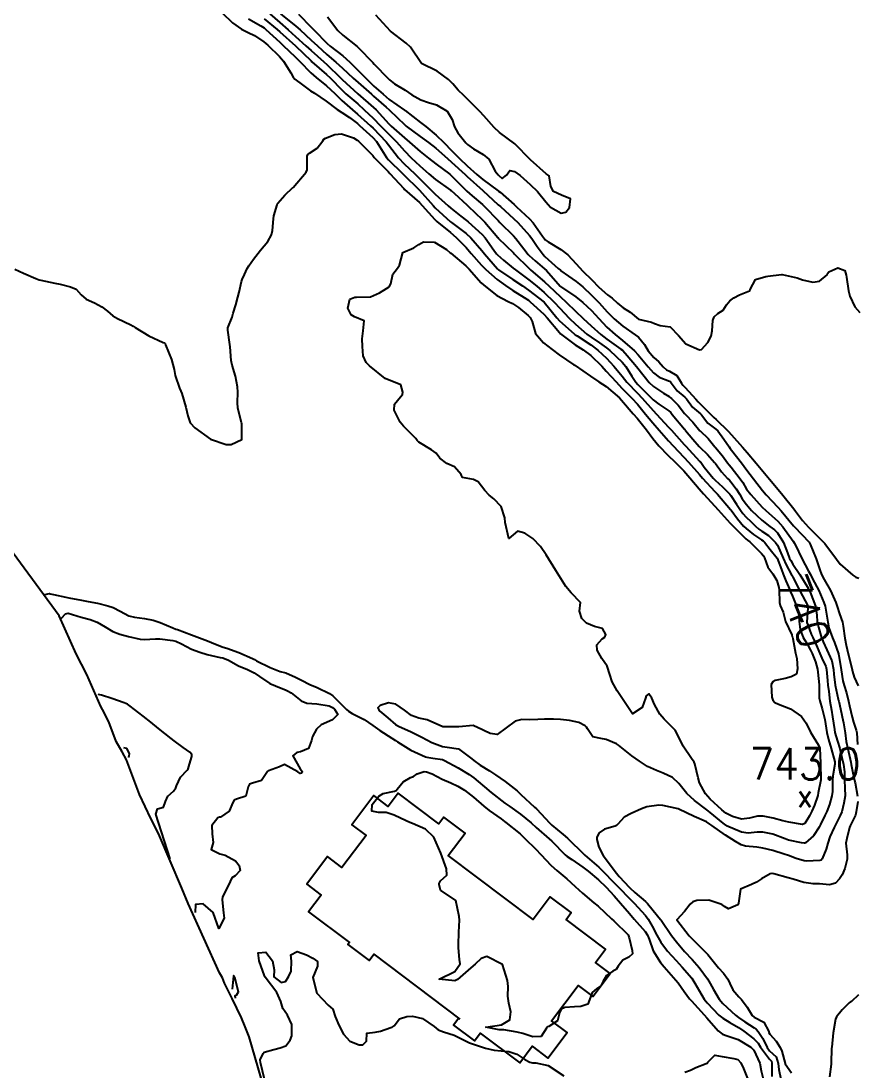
# Model space of a CAD drawing. Header units: metres. Extents: x 286371 to 293043, y 7462578 to 7466404.
# Drawn here: x 291481.7 to 291587.5, y 7463231.5 to 7463364.5 of the extents above; entities that cross this region are included whole.
import ezdxf
from ezdxf.enums import TextEntityAlignment as Align

# ---------------------------------------------------------------- set-up
doc = ezdxf.new("R2010")
doc.units = ezdxf.units.M
doc.header["$MEASUREMENT"] = 0
for name, color, linetype in [('Area', 45, 'Continuous'), ('Cotas', 45, 'Continuous'), ('Curvas de Nivel 1m', 11, 'Continuous'), ('Curvas de Nivel 5m', 15, 'Continuous'), ('Edificações', 30, 'Continuous'), ('Pontos Cotados', 45, 'Continuous')]:
    doc.layers.add(name, color=color, linetype=linetype)
doc.styles.add('Style-STANDARD', font='STANDARD.shx')

# ---------------------------------------------------------------- blocks, each defined once
blk = doc.blocks.new('ELVTXT_162')
at = {"layer": 'Pontos Cotados', "linetype": 'Continuous', "style": 'Style-STANDARD'}
for s, height, p in [('743.0', 4, (0, 4)), ('x', 3, (0, 0))]:
    blk.add_text(s, height=height, dxfattribs=at).set_placement(p, align=Align.MIDDLE_CENTER)

msp = doc.modelspace()

# ---------------------------------------------------------------- linework, layer by layer
at = {"layer": 'Area'}
msp.add_polyline3d([(291513.98, 7463224.07, 796.66), (291510.55, 7463235.85, 743.07), (291510.02, 7463237.08, 743.07), (291509.56, 7463238.25, 743.11), (291508.38, 7463240.68, 743.36), (291507.44, 7463242.65, 743.05), (291507.16, 7463243.31, 743.39), (291506.81, 7463243.94, 748.09), (291502.83, 7463252.74, 743.23), (291502.04, 7463254.67, 743.27), (291499.06, 7463261.61, 799.4), (291498.11, 7463263.5, 799.61), (291496.65, 7463266.52, 786.24), (291495.01, 7463270.91, 799.13), (291494.45, 7463271.95, 798.86), (291493.7, 7463273.27, 798.64), (291492.77, 7463275.73, 798.99), (291491.98, 7463277.29, 802.84), (291491.75, 7463277.69, 794.7), (291490, 7463281.76, 746.72), (291488.62, 7463284.37, 743.29), (291486.48, 7463289.17, 744.46), (291455.68, 7463331.09, 741.18)], dxfattribs=at)
at = {"layer": 'Curvas de Nivel 1m', "flags": 128}
for points, elevation in [([(291513.18, 7463365.46), (291514.45, 7463364.34), (291515.47, 7463363.43), (291516.42, 7463362.59), (291517.74, 7463361.39), (291518.4, 7463360.8), (291520.02, 7463359.36), (291520.37, 7463359.04), (291522.13, 7463357.33), (291522.34, 7463357.12), (291524.31, 7463355.29), (291526.28, 7463353.59), (291526.62, 7463353.26), (291528.25, 7463351.49), (291528.51, 7463351.23), (291530.22, 7463349.75), (291530.86, 7463349.19), (291532.2, 7463348.01), (291533.24, 7463347.16), (291534.17, 7463346.45), (291535.98, 7463345.12), (291536.15, 7463344.97), (291538, 7463343.09), (291538.12, 7463342.97), (291538.81, 7463342.38), (291540.1, 7463341.28), (291540.34, 7463341.05), (291542.07, 7463339.25), (291542.29, 7463339.02), (291544.04, 7463337.32), (291544.33, 7463336.99), (291545.34, 7463335.65), (291545.87, 7463334.97), (291546, 7463334.83), (291546.78, 7463334.16), (291547.97, 7463333.15), (291548.19, 7463332.93), (291549.93, 7463330.93), (291549.97, 7463330.9), (291551.91, 7463329.57), (291552.82, 7463328.86), (291553.89, 7463327.86), (291554.85, 7463326.83), (291555.86, 7463325.76), (291556.91, 7463324.8), (291557.83, 7463324.06), (291559.33, 7463322.76), (291559.81, 7463322.26), (291561.09, 7463320.73), (291561.77, 7463319.97), (291562.49, 7463319.43), (291563.76, 7463318.91), (291563.89, 7463318.83), (291563.99, 7463318.69), (291564.76, 7463317.69), (291565.73, 7463316.89), (291565.94, 7463316.65), (291566.68, 7463315.62), (291567.7, 7463314.78), (291567.85, 7463314.62), (291568.65, 7463313.58), (291569.66, 7463312.81), (291569.91, 7463312.59), (291570.66, 7463311.55), (291571.32, 7463310.57), (291571.45, 7463310.39), (291571.62, 7463310.18), (291572.88, 7463308.55), (291573.58, 7463307.61), (291574.4, 7463306.52), (291575.54, 7463305.04), (291576.02, 7463304.5), (291577.51, 7463302.94), (291577.93, 7463302.47), (291579.48, 7463300.58), (291579.6, 7463300.44), (291581.45, 7463298.49), (291581.51, 7463298.41), (291581.6, 7463298.25), (291582.37, 7463296.4), (291582.8, 7463294.99), (291583.04, 7463294.39), (291583.37, 7463293.77), (291584.15, 7463292.37), (291584.83, 7463290.86), (291585.01, 7463290.36), (291585.31, 7463289.41), (291585.68, 7463288.35), (291585.78, 7463287.85), (291586, 7463286.34), (291586.14, 7463285.45), (291586.39, 7463284.34), (291586.84, 7463282.69), (291586.91, 7463282.33), (291586.96, 7463282.1), (291587.18, 7463281.41), (291587.69, 7463280.32)], 737), ([(291514.53, 7463365.44), (291516.44, 7463363.88), (291517, 7463363.41), (291518.42, 7463362.12), (291519.21, 7463361.37), (291520.39, 7463360.31), (291521.52, 7463359.34), (291522.36, 7463358.57), (291523.73, 7463357.3), (291524.34, 7463356.76), (291526.03, 7463355.27), (291526.3, 7463355.03), (291527.9, 7463353.62), (291528.27, 7463353.29), (291528.34, 7463353.23), (291530.25, 7463351.37), (291530.45, 7463351.2), (291532.22, 7463349.89), (291533.28, 7463349.16), (291534.2, 7463348.44), (291535.66, 7463347.12), (291536.18, 7463346.65), (291537.9, 7463345.09), (291538.15, 7463344.85), (291540.12, 7463343.05), (291542.1, 7463341.26), (291542.36, 7463341.02), (291544.07, 7463339.47), (291544.58, 7463338.99), (291546.04, 7463337.35), (291546.33, 7463336.96), (291547.01, 7463335.96), (291547.76, 7463334.94), (291548, 7463334.68), (291549.69, 7463333.19), (291549.96, 7463332.95), (291550.03, 7463332.9), (291551.94, 7463331.54), (291552.79, 7463330.86), (291553.92, 7463329.82), (291554.86, 7463328.83), (291555.89, 7463327.7), (291556.78, 7463326.8), (291557.86, 7463325.87), (291559.44, 7463324.76), (291559.84, 7463324.46), (291560.62, 7463323.53), (291561.09, 7463322.74), (291561.8, 7463321.89), (291562.43, 7463321.35), (291562.98, 7463320.7), (291563.4, 7463320.32), (291563.78, 7463320.15), (291564.71, 7463319.62), (291565.29, 7463318.66), (291565.47, 7463318.38), (291565.75, 7463318.11), (291567.1, 7463316.63), (291567.39, 7463316.3), (291567.71, 7463315.99), (291569.1, 7463314.6), (291569.39, 7463314.3), (291569.68, 7463314.03), (291571.19, 7463312.57), (291571.65, 7463312.09), (291573.03, 7463310.54), (291573.61, 7463309.87), (291574.74, 7463308.52), (291575.58, 7463307.52), (291576.45, 7463306.49), (291577.54, 7463305.18), (291578.13, 7463304.47), (291579.51, 7463302.71), (291579.72, 7463302.44), (291580.64, 7463301.27), (291581.37, 7463300.42), (291581.47, 7463300.31), (291583.41, 7463298.38), (291583.44, 7463298.35), (291584.92, 7463296.36), (291585.4, 7463295.71), (291587, 7463294.33), (291587.38, 7463294.06), (291587.77, 7463293.93)], 736), ([(291520.46, 7463365.06), (291521.79, 7463363.33), (291522.43, 7463362.75), (291524.21, 7463361.3), (291524.4, 7463361.12), (291526.19, 7463359.27), (291526.37, 7463359.07), (291528.16, 7463357.24), (291528.34, 7463357.07), (291528.97, 7463356.59), (291530.31, 7463355.77), (291531.15, 7463355.19), (291532.29, 7463354.55), (291533.25, 7463354.2), (291534.29, 7463353.92), (291535.61, 7463353.12), (291536.26, 7463352.05), (291536.54, 7463351.11), (291536.96, 7463350.37), (291537.99, 7463349.09), (291538.21, 7463348.87), (291538.94, 7463348.34), (291540.19, 7463347.64), (291540.9, 7463347.04), (291541.69, 7463345.51), (291542.1, 7463345.03), (291542.15, 7463344.97), (291542.57, 7463344.6), (291543.15, 7463345.01), (291543.58, 7463345.59), (291544.16, 7463345.48), (291544.88, 7463344.98), (291546.14, 7463343.82), (291547.07, 7463342.95), (291548.1, 7463341.64), (291548.72, 7463340.93), (291550.08, 7463340.18), (291550.66, 7463340.33), (291551.1, 7463340.89), (291551.24, 7463342.01), (291550.12, 7463342.48), (291549.07, 7463342.92), (291548.76, 7463343.55), (291548.52, 7463344.93), (291548.3, 7463345.08), (291548.16, 7463345.18), (291546.18, 7463346.96), (291544.21, 7463348.99), (291542.23, 7463350.39), (291541.56, 7463351.03), (291540.27, 7463352.52), (291539.75, 7463353.06), (291538.3, 7463354.54), (291537.73, 7463355.09), (291537.01, 7463355.79), (291536.33, 7463356.56), (291535.79, 7463357.12), (291534.35, 7463358.17), (291532.36, 7463359.17), (291530.98, 7463361.2), (291530.41, 7463361.74), (291528.43, 7463363.23), (291526.59, 7463365.26)], 734), ([(291510.45, 7463364.8), (291512.01, 7463363.91), (291512.44, 7463363.66), (291512.67, 7463363.47), (291514.41, 7463361.86), (291514.87, 7463361.44), (291516.38, 7463360.01), (291516.98, 7463359.41), (291518.35, 7463357.96), (291519.03, 7463357.37), (291520.33, 7463356.34), (291521.4, 7463355.34), (291522.3, 7463354.46), (291523.62, 7463353.3), (291524.27, 7463352.75), (291525.91, 7463351.27), (291526.24, 7463350.96), (291527.88, 7463349.24), (291528.21, 7463348.84), (291529.45, 7463347.22), (291530.17, 7463346.45), (291531.51, 7463345.18), (291532.14, 7463344.57), (291533.54, 7463343.15), (291534.12, 7463342.59), (291535.73, 7463341.12), (291536.09, 7463340.82), (291537.37, 7463339.8), (291538.07, 7463339.25), (291538.27, 7463339.08), (291540.04, 7463337.47), (291540.42, 7463337.05), (291541.54, 7463335.5), (291541.89, 7463335.03), (291542, 7463334.9), (291542.77, 7463334.23), (291543.98, 7463333.21), (291544.26, 7463332.99), (291545.95, 7463331.76), (291546.97, 7463330.95), (291547.92, 7463330.13), (291549.19, 7463328.92), (291549.89, 7463328.15), (291551.07, 7463326.89), (291551.86, 7463326.13), (291553.33, 7463324.85), (291553.84, 7463324.48), (291554.91, 7463323.75), (291555.82, 7463323.14), (291556.24, 7463322.81), (291557.79, 7463321.32), (291558.23, 7463320.78), (291559, 7463319.54), (291559.5, 7463318.76), (291559.75, 7463318.47), (291561.51, 7463316.73), (291561.72, 7463316.53), (291562.43, 7463315.99), (291563.7, 7463315.13), (291563.93, 7463314.92), (291564.13, 7463314.69), (291565.67, 7463312.81), (291565.74, 7463312.73), (291565.79, 7463312.66), (291566.75, 7463311.54), (291567.53, 7463310.64), (291567.62, 7463310.54), (291568.59, 7463309.6), (291569.5, 7463308.61), (291569.59, 7463308.48), (291570.38, 7463307.4), (291571.14, 7463306.57), (291571.36, 7463306.37), (291571.56, 7463306.17), (291572.24, 7463305.26), (291572.67, 7463304.55), (291572.99, 7463304.01), (291573.52, 7463303.27), (291574.18, 7463302.52), (291574.86, 7463301.88), (291575.49, 7463301.29), (291576.49, 7463300.49), (291577.06, 7463300.08), (291577.46, 7463299.69), (291578.23, 7463298.46), (291578.74, 7463297.14), (291578.99, 7463296.45), (291579.13, 7463296.17), (291579.4, 7463295.72), (291580.29, 7463294.43), (291581.36, 7463292.67), (291581.49, 7463292.41), (291581.61, 7463292.15), (291582.26, 7463290.4), (291582.44, 7463289.26), (291582.49, 7463288.4), (291582.63, 7463287.74), (291583.05, 7463286.39), (291583.11, 7463286.24), (291583.25, 7463285.89), (291583.69, 7463284.85), (291583.93, 7463284.38), (291584.32, 7463283.48), (291584.55, 7463282.37), (291584.59, 7463281.78), (291584.75, 7463280.37), (291585.14, 7463278.63), (291585.2, 7463278.43), (291585.22, 7463278.36), (291585.55, 7463276.79), (291585.65, 7463276.36), (291585.81, 7463275.63), (291586.01, 7463274.35), (291586.17, 7463273.24), (291586.35, 7463272.34), (291586.73, 7463270.63), (291586.78, 7463270.34), (291587, 7463269.3), (291587.22, 7463268.33), (291587.29, 7463268.01), (291587.59, 7463266.32)], 739), ([(291512.45, 7463364.8), (291514.11, 7463363.45), (291514.43, 7463363.16), (291516.4, 7463361.41), (291518.38, 7463359.47), (291518.47, 7463359.38), (291520.35, 7463357.76), (291520.79, 7463357.35), (291522.32, 7463355.78), (291522.81, 7463355.32), (291524.29, 7463354.02), (291525.12, 7463353.28), (291526.26, 7463352.21), (291527.19, 7463351.25), (291528.23, 7463350.21), (291529.19, 7463349.22), (291530.2, 7463348.1), (291531.06, 7463347.19), (291532.17, 7463346.18), (291533.31, 7463345.16), (291534.14, 7463344.46), (291536.06, 7463343.12), (291536.12, 7463343.06), (291536.54, 7463342.69), (291538.1, 7463341.25), (291538.27, 7463341.08), (291540.07, 7463339.38), (291540.38, 7463339.05), (291542.04, 7463337.1), (291542.1, 7463337.02), (291544.01, 7463335.15), (291544.16, 7463334.99), (291545.97, 7463333.21), (291546.24, 7463332.96), (291547.94, 7463331.48), (291548.53, 7463330.93), (291549.92, 7463329.64), (291550.73, 7463328.89), (291551.89, 7463327.77), (291552.85, 7463326.86), (291553.86, 7463325.93), (291555.07, 7463324.83), (291555.84, 7463324.23), (291557.63, 7463322.97), (291557.81, 7463322.84), (291557.88, 7463322.78), (291558.44, 7463322.14), (291559.6, 7463320.76), (291559.78, 7463320.53), (291561.21, 7463318.73), (291561.75, 7463318.24), (291563.04, 7463317.4), (291563.73, 7463316.96), (291563.87, 7463316.84), (291564.04, 7463316.69), (291564.89, 7463315.85), (291565.7, 7463314.8), (291565.75, 7463314.72), (291565.81, 7463314.66), (291566.75, 7463313.71), (291567.63, 7463312.63), (291567.66, 7463312.6), (291568.67, 7463311.64), (291569.53, 7463310.6), (291569.57, 7463310.55), (291569.62, 7463310.49), (291570.48, 7463309.46), (291571.14, 7463308.57), (291571.34, 7463308.32), (291571.59, 7463308.01), (291572.72, 7463306.55), (291573.06, 7463306.05), (291573.54, 7463305.24), (291574.07, 7463304.53), (291575.51, 7463302.94), (291575.99, 7463302.5), (291577.48, 7463301.18), (291578.12, 7463300.46), (291579.45, 7463298.65), (291579.59, 7463298.44), (291579.74, 7463298.14), (291580.52, 7463296.43), (291581.39, 7463294.82), (291581.62, 7463294.41), (291581.91, 7463293.87), (291582.7, 7463292.39), (291583.33, 7463290.85), (291583.49, 7463290.38), (291583.55, 7463290.15), (291583.82, 7463288.38), (291583.98, 7463287.67), (291584.44, 7463286.37), (291584.66, 7463285.78), (291585.18, 7463284.36), (291585.19, 7463284.32), (291585.22, 7463284.14), (291585.52, 7463282.35), (291585.74, 7463280.92), (291585.89, 7463280.35), (291586.21, 7463279.4), (291586.45, 7463278.34), (291586.56, 7463277.77), (291586.91, 7463276.34), (291587.09, 7463275.7), (291587.44, 7463274.68), (291587.51, 7463274.33), (291587.6, 7463272.87)], 738), ([(291480.85, 7463333.08), (291481.96, 7463332.59), (291483.54, 7463331.92), (291483.95, 7463331.76), (291484.15, 7463331.71), (291485.94, 7463331.34), (291486.63, 7463331.18), (291487.93, 7463330.87), (291488.64, 7463330.56), (291489.28, 7463329.83), (291489.91, 7463329.28), (291490.94, 7463328.84), (291491.89, 7463328.34), (291492.61, 7463327.77), (291493.3, 7463327.19), (291493.87, 7463326.86), (291495.56, 7463326.02), (291495.86, 7463325.87), (291496.1, 7463325.72), (291497.84, 7463324.63), (291499.67, 7463323.82), (291499.83, 7463323.74), (291499.89, 7463323.66), (291499.97, 7463323.51), (291500.73, 7463321.65), (291501.04, 7463320.38), (291501.19, 7463319.64), (291501.74, 7463318.02), (291501.91, 7463317.63), (291502.04, 7463317.32), (291502.53, 7463315.62), (291502.78, 7463314.52), (291503.08, 7463313.61), (291503.67, 7463313), (291505.64, 7463311.57), (291507.63, 7463310.88), (291508.26, 7463310.9), (291509.63, 7463311.51), (291509.6, 7463313.52), (291509.58, 7463313.61), (291509.13, 7463315.52), (291509.09, 7463316.15), (291509.12, 7463317.52), (291509.07, 7463318.2), (291508.81, 7463319.53), (291508.41, 7463320.91), (291508.27, 7463321.54), (291508.12, 7463323.24), (291508.09, 7463323.54), (291507.85, 7463325.36), (291507.83, 7463325.54), (291507.83, 7463325.57), (291507.86, 7463325.64), (291508.39, 7463327.02), (291508.54, 7463327.53), (291508.84, 7463328.59), (291509.11, 7463329.53), (291509.26, 7463330.19), (291509.57, 7463331.52), (291509.67, 7463331.8), (291509.96, 7463332.43), (291510.31, 7463333.17), (291510.5, 7463333.51), (291511.11, 7463334.38), (291512, 7463335.48), (291512.91, 7463336.58), (291513.36, 7463337.46), (291513.49, 7463338.01), (291513.62, 7463339.46), (291513.67, 7463339.86), (291514.09, 7463341.25), (291514.14, 7463341.4), (291514.17, 7463341.45), (291515.08, 7463342.47), (291516.09, 7463343.42), (291516.12, 7463343.46), (291517.78, 7463345.39), (291517.89, 7463345.66), (291517.89, 7463347.39), (291517.97, 7463347.61), (291518.19, 7463347.81), (291519.15, 7463348.42), (291519.89, 7463349.36), (291520.02, 7463349.56), (291520.22, 7463349.71), (291521.41, 7463350.16), (291522.23, 7463350.26), (291523.78, 7463349.74), (291524.22, 7463349.44), (291524.39, 7463349.29), (291526.19, 7463347.48), (291526.39, 7463347.26), (291528.16, 7463345.46), (291528.38, 7463345.23), (291530.13, 7463343.32), (291530.24, 7463343.2), (291532.1, 7463341.52), (291532.44, 7463341.17), (291534.07, 7463339.38), (291534.31, 7463339.14), (291536.04, 7463337.73), (291536.77, 7463337.1), (291538.02, 7463335.83), (291538.68, 7463335.07), (291539.98, 7463333.61), (291540.53, 7463333.05), (291541.95, 7463331.78), (291543.01, 7463331.01), (291543.93, 7463330.41), (291545.39, 7463329.49), (291545.91, 7463329.15), (291546.15, 7463328.96), (291547.88, 7463327.38), (291548.29, 7463326.93), (291549.85, 7463325.05), (291549.99, 7463324.9), (291551.82, 7463323.5), (291552.83, 7463322.86), (291553.8, 7463322.16), (291555.19, 7463320.82), (291555.77, 7463320.19), (291557.01, 7463318.8), (291557.74, 7463318.03), (291559.03, 7463316.76), (291559.71, 7463316.01), (291560.74, 7463314.74), (291561.68, 7463313.63), (291562.48, 7463312.71), (291563.64, 7463311.36), (291564.25, 7463310.69), (291565.6, 7463309.29), (291566.2, 7463308.66), (291567.57, 7463307.08), (291567.97, 7463306.63), (291569.54, 7463304.92), (291569.7, 7463304.77), (291569.86, 7463304.6), (291571.51, 7463302.66), (291571.54, 7463302.61), (291571.57, 7463302.57), (291572.38, 7463301.45), (291573.17, 7463300.55), (291573.47, 7463300.25), (291574.41, 7463299.48), (291575.45, 7463298.81), (291575.63, 7463298.69), (291575.8, 7463298.51), (291576.51, 7463297.58), (291577.41, 7463296.47), (291577.95, 7463295.03), (291578.17, 7463294.47), (291578.5, 7463293.59), (291579.02, 7463292.45), (291579.12, 7463292.22), (291579.34, 7463291.68), (291579.7, 7463290.82), (291579.85, 7463290.44), (291580.14, 7463289.27), (291580.19, 7463288.44), (291580.31, 7463287.46), (291580.71, 7463286.43), (291581.25, 7463285.54), (291581.65, 7463284.83), (291581.84, 7463284.42), (291582.28, 7463283.33), (291582.53, 7463282.4), (291582.7, 7463280.87), (291582.72, 7463280.4), (291582.75, 7463278.79), (291582.81, 7463278.4), (291583.12, 7463277.37), (291583.38, 7463276.39), (291583.44, 7463276.05), (291583.72, 7463274.38), (291583.92, 7463273.52), (291584.24, 7463272.38), (291584.72, 7463270.67), (291584.74, 7463270.37), (291584.48, 7463268.89), (291584.44, 7463268.37), (291584.41, 7463266.93), (291584.34, 7463266.37), (291584.05, 7463265.27), (291583.7, 7463264.38), (291583.45, 7463263.86), (291582.9, 7463262.73), (291582.79, 7463262.5), (291582.74, 7463262.4), (291582, 7463261.29), (291580.99, 7463260.42), (291580.92, 7463260.37), (291580.86, 7463260.37), (291580.49, 7463260.43), (291578.87, 7463260.77), (291578.41, 7463260.93), (291576.88, 7463261.5), (291575.61, 7463261.78), (291574.88, 7463261.78), (291573.76, 7463261.65), (291572.88, 7463261.76), (291571.01, 7463262.57), (291570.9, 7463262.65), (291570.57, 7463262.91), (291568.92, 7463264.27), (291568.49, 7463264.61), (291566.94, 7463265.78), (291565.96, 7463266.65), (291564.97, 7463267.91), (291564.16, 7463268.68), (291562.99, 7463269.24), (291562.13, 7463269.57), (291561, 7463270.08), (291559.97, 7463270.74), (291559.02, 7463271.43), (291557.32, 7463272.78), (291557.06, 7463272.97), (291555.75, 7463273.49), (291555.07, 7463273.62), (291554.08, 7463273.85), (291553.38, 7463274.85), (291553.28, 7463275.05), (291553.09, 7463275.24), (291552.31, 7463275.65), (291551.1, 7463275.92), (291549.98, 7463276.02), (291549.1, 7463276.07), (291547.95, 7463276.09), (291547.1, 7463276.02), (291546.07, 7463275.99), (291545.1, 7463276.03), (291544.24, 7463275.84), (291543.08, 7463275), (291541.97, 7463274.12), (291541.07, 7463274.25), (291539.39, 7463275.06), (291539.09, 7463275.21), (291538.9, 7463275.26), (291537.08, 7463275.09), (291535.08, 7463275.12), (291533.1, 7463275.99), (291532.05, 7463276.22), (291531.1, 7463276.54), (291530.22, 7463277.2), (291529.13, 7463277.99), (291528.2, 7463278.16), (291527.12, 7463277.8), (291526.83, 7463277.53), (291526.98, 7463277.25), (291527.11, 7463277.11), (291528.1, 7463276.23), (291529.09, 7463275.41), (291529.48, 7463275.21), (291531.07, 7463274.48), (291532.41, 7463273.82), (291533.06, 7463273.48), (291533.7, 7463273.14), (291535.05, 7463272.63), (291535.64, 7463272.52), (291537.04, 7463272.32), (291538.76, 7463271.07), (291539.02, 7463270.84), (291539.81, 7463270.25), (291541, 7463269.52), (291541.76, 7463269.02), (291542.98, 7463268.17), (291544.47, 7463266.98), (291544.96, 7463266.55), (291546.68, 7463264.95), (291546.92, 7463264.7), (291548.63, 7463262.92), (291548.89, 7463262.67), (291550.3, 7463261.47), (291550.87, 7463260.99), (291550.98, 7463260.88), (291552.84, 7463259.06), (291553.06, 7463258.85), (291554.81, 7463257.31), (291555.33, 7463256.82), (291556.78, 7463255.34), (291557.33, 7463254.79), (291558.75, 7463253.33), (291559.31, 7463252.76), (291560.72, 7463251.2), (291561.08, 7463250.73), (291561.57, 7463249.85), (291562.17, 7463248.71), (291562.67, 7463247.83), (291563.52, 7463246.69), (291564.64, 7463245.49), (291565.4, 7463244.66), (291566.6, 7463243.25), (291567.01, 7463242.64), (291567.57, 7463241.63), (291568.15, 7463240.62), (291568.55, 7463240.13), (291570.03, 7463238.59), (291570.52, 7463238.18), (291571.43, 7463237.65), (291572.5, 7463237.01), (291573.19, 7463236.54), (291574.48, 7463235.6), (291574.99, 7463235.03), (291575.32, 7463234.51), (291576.44, 7463233.02), (291576.68, 7463232.74), (291576.75, 7463232.49), (291576.73, 7463230.81)], 741), ([(291484.67, 7463291.88), (291485.24, 7463291.99), (291485.34, 7463291.98), (291485.75, 7463291.88), (291487.33, 7463291.54), (291487.71, 7463291.47), (291489.32, 7463291.15), (291490.14, 7463291), (291491.32, 7463290.76), (291492.66, 7463290.42), (291493.31, 7463290.21), (291494.19, 7463289.75), (291495.3, 7463289.19), (291496.01, 7463289), (291497.29, 7463288.82), (291498.37, 7463288.61), (291499.28, 7463288.31), (291500.87, 7463287.65), (291501.27, 7463287.5), (291501.48, 7463287.44), (291503.26, 7463286.77), (291504.59, 7463286.26), (291505.25, 7463286.01), (291506.3, 7463285.57), (291507.24, 7463285.22), (291507.7, 7463285.08), (291509.23, 7463284.53), (291510.96, 7463283.76), (291511.22, 7463283.63), (291511.48, 7463283.49), (291513.2, 7463282.62), (291514.49, 7463282.14), (291515.18, 7463281.93), (291516.41, 7463281.41), (291516.93, 7463281.16), (291517.17, 7463281.03), (291518.25, 7463280.47), (291519.15, 7463280.08), (291520.71, 7463279.34), (291521.14, 7463279.02), (291522.86, 7463277.31), (291523.11, 7463277.08), (291523.6, 7463276.8), (291525.1, 7463276.04), (291526.22, 7463275.26), (291527.08, 7463274.65), (291528.62, 7463273.66), (291529.06, 7463273.39), (291529.34, 7463273.21), (291531.04, 7463272.17), (291532.9, 7463271.29), (291533.03, 7463271.25), (291533.81, 7463271.14), (291535.02, 7463270.95), (291535.28, 7463270.86), (291537.01, 7463269.91), (291538.4, 7463269.07), (291538.99, 7463268.65), (291540.89, 7463267.04), (291540.96, 7463266.98), (291541.2, 7463266.79), (291542.94, 7463265.45), (291543.55, 7463265), (291544.91, 7463264.03), (291546.25, 7463262.95), (291546.89, 7463262.37), (291548.55, 7463260.92), (291548.86, 7463260.63), (291550.55, 7463258.89), (291550.83, 7463258.66), (291551.4, 7463258.3), (291552.81, 7463257.35), (291553.48, 7463256.84), (291554.79, 7463255.74), (291555.74, 7463254.81), (291556.76, 7463253.69), (291557.57, 7463252.78), (291558.72, 7463251.44), (291559.32, 7463250.76), (291560.69, 7463249.19), (291560.99, 7463248.73), (291561.2, 7463248.2), (291561.7, 7463246.72), (291562.63, 7463245.23), (291563.09, 7463244.7), (291564.6, 7463243.03), (291564.89, 7463242.67), (291565.64, 7463241.59), (291566.33, 7463240.65), (291566.55, 7463240.4), (291568.18, 7463238.62), (291568.52, 7463238.23), (291569.96, 7463236.59), (291570.49, 7463236.15), (291571.1, 7463235.96), (291572.48, 7463235.49), (291574.09, 7463234.53), (291574.46, 7463234.14), (291575.21, 7463232.51), (291575.39, 7463231.54), (291575.65, 7463230.51)], 742), ([(291486.65, 7463288.8), (291486.78, 7463288.88), (291487.3, 7463289.44), (291487.64, 7463289.51), (291489.29, 7463289), (291490.41, 7463288.69), (291491.28, 7463288.37), (291492.33, 7463287.78), (291493.27, 7463287.19), (291494.15, 7463286.87), (291495.26, 7463286.54), (291496.76, 7463286.2), (291497.25, 7463286.18), (291498.67, 7463286.26), (291499.25, 7463286.24), (291500.86, 7463286.04), (291501.25, 7463285.95), (291501.98, 7463285.63), (291503.23, 7463284.93), (291504.28, 7463284.55), (291505.22, 7463284.27), (291506.87, 7463283.91), (291507.22, 7463283.83), (291507.94, 7463283.54), (291509.2, 7463282.85), (291510.35, 7463282.36), (291511.19, 7463281.93), (291511.87, 7463281.48), (291513.17, 7463280.59), (291514.58, 7463280.02), (291515.15, 7463279.79), (291515.4, 7463279.68), (291515.85, 7463279.42), (291517.13, 7463278.42), (291517.85, 7463278.12), (291519.12, 7463278.02), (291520.69, 7463277.78), (291521.12, 7463277.55), (291521.35, 7463277.33), (291521.76, 7463276.67), (291521.09, 7463276), (291519.68, 7463275.36), (291519.08, 7463274.81), (291518.56, 7463273.89), (291518.43, 7463273.38), (291518.05, 7463272.38), (291517.03, 7463271.93), (291516.6, 7463271.84), (291516.07, 7463271.42), (291517, 7463269.77), (291517.3, 7463269.4), (291517.17, 7463269.22), (291516.99, 7463269.21), (291516.69, 7463269.41), (291515.01, 7463270.33), (291514.38, 7463270.06), (291513, 7463269.55), (291512.94, 7463269.52), (291512.89, 7463269.47), (291512.13, 7463268.32), (291510.97, 7463267.98), (291510.61, 7463267.86), (291510.44, 7463267.5), (291510.14, 7463266.32), (291508.94, 7463265.93), (291508.65, 7463265.82), (291508.46, 7463265.53), (291508.02, 7463264.43), (291506.91, 7463263.68), (291506.81, 7463263.66), (291506.56, 7463263.56), (291505.84, 7463262.62), (291505.88, 7463261.57), (291505.97, 7463260.46), (291505.72, 7463259.57), (291506.84, 7463259.02), (291507.52, 7463258.86), (291508.82, 7463258.13), (291509.26, 7463257.52), (291509.41, 7463256.91), (291508.79, 7463256.21), (291508.35, 7463255.98), (291508.16, 7463255.53), (291507.7, 7463254.61), (291507.18, 7463253.55), (291507.12, 7463253.18), (291507.31, 7463251.55), (291507.38, 7463250.88), (291506.69, 7463249.55), (291505.97, 7463251.57), (291504.74, 7463252.68), (291503.73, 7463252.61), (291503.72, 7463251.6)], 743), ([(291500.53, 7463258.38), (291498.72, 7463264.06), (291498.92, 7463264.72), (291499.68, 7463264.91), (291499.97, 7463265.66), (291500.26, 7463266.34), (291500.95, 7463266.96), (291501.24, 7463267.36), (291501.35, 7463267.64), (291501.87, 7463268.74), (291502.71, 7463269.62), (291502.83, 7463269.79), (291503.01, 7463270.37), (291503.27, 7463271.36), (291503.27, 7463271.61), (291503.03, 7463271.9), (291502.18, 7463272.48), (291501.05, 7463273.35), (291500.67, 7463273.65), (291499.08, 7463274.91), (291498.09, 7463275.69), (291497.11, 7463276.46), (291495.47, 7463277.73), (291495.13, 7463277.97), (291494.71, 7463278.16), (291493.14, 7463278.7), (291491.83, 7463279.1), (291491.43, 7463279.21)], 743), ([(291495.27, 7463271.22), (291495.36, 7463271.39), (291495.39, 7463271.73), (291495.04, 7463272.35), (291494.68, 7463272.46)], 742), ([(291587.62, 7463265.65), (291587.44, 7463264.33), (291587.32, 7463263.93), (291586.91, 7463263.08), (291586.66, 7463262.57), (291586.58, 7463262.34), (291586.23, 7463260.98), (291586.13, 7463260.35), (291586.29, 7463258.89), (291586.3, 7463258.34), (291585.98, 7463257.18), (291585.63, 7463256.35), (291585.32, 7463255.83), (291584.79, 7463255.29), (291584.06, 7463255.1), (291582.79, 7463255.21), (291581.96, 7463255.23), (291580.79, 7463255.38), (291579.45, 7463255.79), (291578.8, 7463255.98), (291576.98, 7463256.48), (291576.8, 7463256.53), (291576.75, 7463256.54), (291576.55, 7463256.49), (291575.45, 7463255.85), (291574.79, 7463255.44), (291574.16, 7463255.14), (291572.77, 7463254.54), (291572.53, 7463252.77), (291572.44, 7463252.55), (291571.25, 7463252.05), (291570.74, 7463252.36), (291570.39, 7463252.58), (291568.75, 7463253.15), (291567.23, 7463253.12), (291566.75, 7463252.93), (291566.41, 7463252.65), (291565.66, 7463251.73), (291564.71, 7463250.67), (291566.27, 7463248.65), (291566.68, 7463248.19), (291568.3, 7463246.62), (291568.65, 7463246.26), (291570, 7463244.59), (291570.6, 7463243.88), (291571.17, 7463243.15), (291571.44, 7463242.57), (291571.81, 7463241.8), (291572.56, 7463240.91), (291572.73, 7463240.73), (291572.9, 7463240.55), (291573.6, 7463239.6), (291574.24, 7463238.53), (291574.52, 7463238.33), (291575.72, 7463237.7), (291576.34, 7463236.49), (291576.38, 7463236.37), (291576.49, 7463236.18), (291577.28, 7463235.28), (291577.79, 7463234.47), (291578, 7463234.01), (291578.42, 7463232.45), (291578.43, 7463232.43), (291579.24, 7463231.27)], 739), ([(291513.79, 7463225.01), (291511.98, 7463232.6), (291511.95, 7463232.94), (291512.31, 7463233.73), (291512.45, 7463233.9), (291513.68, 7463234.22), (291514.46, 7463234.42), (291515.2, 7463234.69), (291515.75, 7463235.42), (291515.95, 7463235.95), (291515.94, 7463237.41), (291515.39, 7463238.56), (291514.8, 7463239.43), (291514.55, 7463240.29), (291514.05, 7463241.44), (291512.59, 7463243.41), (291512.55, 7463243.47), (291512.49, 7463243.57), (291511.82, 7463245.48), (291511.67, 7463246.46), (291512.65, 7463246.56), (291513.51, 7463245.45), (291513.73, 7463244.32), (291513.67, 7463243.45), (291514.58, 7463242.7), (291515.15, 7463242.86), (291515.52, 7463243.42), (291515.86, 7463244.17), (291515.92, 7463245.41), (291515.82, 7463246.24), (291516.64, 7463246.64), (291517.8, 7463246.22), (291518.63, 7463245.79), (291519.22, 7463245.37), (291519.2, 7463244.78), (291518.59, 7463243.37), (291519.11, 7463241.37), (291520.54, 7463239.85), (291521.15, 7463239.34), (291521.45, 7463238.4), (291521.89, 7463237.32), (291522.49, 7463236.15), (291523.3, 7463235.3), (291524.47, 7463234.82), (291524.93, 7463234.82), (291525.39, 7463235.27), (291525.47, 7463236.29), (291526.49, 7463236.42), (291527.17, 7463236.57), (291528.5, 7463237.01), (291528.66, 7463237.06), (291528.89, 7463237.22), (291529.6, 7463238.12), (291530.52, 7463238.41), (291531.25, 7463238.46), (291532.52, 7463238.14), (291533.97, 7463237.14), (291534.5, 7463236.72), (291535.15, 7463236.47), (291536.49, 7463236.05), (291538.47, 7463235.07), (291540.46, 7463234.4), (291541.59, 7463234.15), (291542.46, 7463234.04), (291543.42, 7463233.96), (291544.45, 7463233.63), (291545.47, 7463232.96), (291546.1, 7463232.61), (291546.44, 7463232.53), (291546.85, 7463232.52), (291548.42, 7463232.2), (291550.4, 7463230.88)], 743), ([(291508.81, 7463240.73), (291508.76, 7463241.01), (291508.77, 7463241.09), (291508.96, 7463241.11), (291509.19, 7463241.52), (291508.74, 7463243.37), (291508.63, 7463243.52), (291508.59, 7463243.55), (291508.57, 7463243.55), (291508.39, 7463241.87)], 742), ([(291587.73, 7463241.15), (291586.82, 7463240.33), (291586.67, 7463240.21), (291586.55, 7463240.12), (291585.65, 7463239.24), (291584.94, 7463238.36), (291584.82, 7463238.06), (291584.49, 7463236.36), (291584.32, 7463234.51), (291584.31, 7463234.37), (291584.25, 7463232.55), (291584.24, 7463232.37), (291584.03, 7463230.75)], 738), ([(291565.71, 7463231.36), (291566.42, 7463231.63), (291567.12, 7463231.93), (291568.43, 7463232.46), (291568.54, 7463232.51), (291568.62, 7463232.61), (291569.54, 7463233.5), (291570.45, 7463233.35), (291571.93, 7463233.07), (291572.44, 7463232.97), (291572.83, 7463232.55), (291573.15, 7463231.81), (291573.64, 7463230.54)], 743)]:
    msp.add_lwpolyline(points, dxfattribs=dict(at, elevation=elevation))
for points, elevation in [([(291534.02, 7463336.52), (291535.55, 7463335.58), (291536, 7463335.18), (291536.08, 7463335.11), (291537.98, 7463333.51), (291538.41, 7463333.08), (291539.95, 7463331.37), (291540.27, 7463331.05), (291541.91, 7463329.75), (291543.34, 7463329), (291543.9, 7463328.75), (291544.64, 7463328.24), (291545.88, 7463327.22), (291546.12, 7463326.96), (291546.37, 7463326.45), (291546.83, 7463324.95), (291547.83, 7463323.77), (291548.91, 7463322.92), (291549.8, 7463322.26), (291551.67, 7463320.99), (291551.78, 7463320.92), (291551.85, 7463320.87), (291553.76, 7463319.53), (291554.84, 7463318.83), (291555.75, 7463318.22), (291557.44, 7463316.79), (291557.72, 7463316.48), (291559.19, 7463314.76), (291559.69, 7463314.22), (291560.88, 7463312.74), (291561.65, 7463311.65), (291562.41, 7463310.71), (291563.61, 7463309.49), (291564.44, 7463308.68), (291565.58, 7463307.53), (291566.36, 7463306.65), (291567.54, 7463305.26), (291568.1, 7463304.63), (291569.51, 7463303.07), (291569.94, 7463302.6), (291571.48, 7463300.93), (291571.65, 7463300.74), (291571.79, 7463300.57), (291573.45, 7463298.94), (291573.66, 7463298.76), (291573.95, 7463298.54), (291575.42, 7463297.09), (291575.69, 7463296.78), (291575.83, 7463296.51), (291576.23, 7463295.33), (291576.86, 7463294.49), (291577.37, 7463293.65), (291577.64, 7463292.76), (291577.68, 7463292.48), (291577.7, 7463290.85), (291577.78, 7463290.48), (291578.16, 7463289.62), (291578.48, 7463288.47), (291579.27, 7463286.76), (291579.32, 7463286.51), (291579.34, 7463286.45), (291579.42, 7463286.29), (291579.75, 7463284.45), (291579.89, 7463283.77), (291579.99, 7463282.44), (291579.86, 7463281.77), (291579.18, 7463281.44), (291578.41, 7463281.24), (291577.17, 7463280.96), (291576.85, 7463280.81), (291576.64, 7463280.49), (291576.76, 7463278.87), (291576.88, 7463278.49), (291577.13, 7463278.19), (291577.6, 7463278), (291579.12, 7463277.37), (291580.51, 7463276.43), (291581.09, 7463275.56), (291581.63, 7463274.42), (291582.66, 7463272.8), (291582.84, 7463272.4), (291582.92, 7463270.49), (291582.92, 7463270.4), (291582.93, 7463268.45), (291582.93, 7463268.4), (291582.62, 7463266.74), (291582.55, 7463266.4), (291582.16, 7463265.19), (291581.79, 7463264.41), (291581.49, 7463263.84), (291580.9, 7463262.86), (291580.61, 7463262.72), (291578.9, 7463263.04), (291578.15, 7463263.22), (291576.91, 7463263.52), (291575.64, 7463263.77), (291574.91, 7463263.78), (291573.9, 7463263.54), (291572.91, 7463263.41), (291571.74, 7463263.73), (291570.92, 7463264.19), (291570.41, 7463264.58), (291568.94, 7463265.93), (291568.33, 7463266.61), (291567.58, 7463268.02), (291567.4, 7463268.63), (291567.01, 7463270.41), (291566.92, 7463270.64), (291566.56, 7463271.1), (291565.53, 7463272.66), (291565.06, 7463273.64), (291564.48, 7463274.67), (291563.1, 7463276.1), (291562.55, 7463276.7), (291561.9, 7463277.95), (291561.54, 7463278.72), (291561.15, 7463279.31), (291560.82, 7463279.05), (291560.74, 7463278.73), (291560.3, 7463277.57), (291559.11, 7463276.75), (291557.76, 7463278.78), (291557.16, 7463279.66), (291556.53, 7463280.79), (291556.24, 7463281.75), (291555.87, 7463282.8), (291555.22, 7463283.75), (291554.64, 7463284.82), (291554.56, 7463285.51), (291555.26, 7463286.24), (291555.6, 7463286.47), (291555.72, 7463286.81), (291555.28, 7463287.55), (291554.3, 7463287.81), (291553.29, 7463288.25), (291552.68, 7463288.85), (291552.39, 7463289.77), (291552.52, 7463290.86), (291551.34, 7463292.07), (291550.66, 7463292.88), (291549.38, 7463294.9), (291548.14, 7463296.92), (291547.43, 7463297.96), (291546.48, 7463298.95), (291545.46, 7463299.63), (291544.53, 7463299.91), (291543.45, 7463298.99), (291542.95, 7463301), (291542.91, 7463301.59), (291542.48, 7463303.01), (291541.53, 7463304.01), (291540.95, 7463304.45), (291540.38, 7463305.04), (291539.56, 7463306.14), (291538.96, 7463306.46), (291537.57, 7463306.68), (291537.43, 7463306.95), (291537.38, 7463307.09), (291536.54, 7463308.05), (291535.59, 7463308.47), (291534.71, 7463309.14), (291534.25, 7463309.78), (291533.62, 7463310.22), (291532.02, 7463311.18), (291531.83, 7463311.37), (291531.64, 7463311.64), (291530.1, 7463313.21), (291529.67, 7463313.71), (291528.9, 7463315.23), (291528.94, 7463315.99), (291529.72, 7463316.9), (291529.97, 7463317.21), (291530.01, 7463317.49), (291529.74, 7463318.46), (291527.75, 7463319.24), (291525.78, 7463320.83), (291525.37, 7463321.28), (291524.97, 7463322.12), (291524.88, 7463323.29), (291524.87, 7463324.26), (291524.98, 7463325.29), (291525.12, 7463326.53), (291523.88, 7463327.05), (291523.47, 7463327.31), (291523.06, 7463328.15), (291523.3, 7463329.31), (291523.92, 7463329.54), (291524.15, 7463329.53), (291525.92, 7463329.57), (291527.07, 7463330.1), (291527.94, 7463330.64), (291528.29, 7463330.87), (291528.47, 7463331.23), (291528.73, 7463332.46), (291529.34, 7463333.21), (291529.6, 7463333.59), (291530, 7463335.2), (291531.41, 7463335.79), (291532.02, 7463336.22), (291532.62, 7463336.57)], 742), ([(291531.84, 7463269.17), (291532.7, 7463269.46), (291533, 7463269.42), (291533.72, 7463269.14), (291534.98, 7463268.46), (291536.08, 7463268), (291536.97, 7463267.58), (291537.82, 7463267.08), (291538.95, 7463266.21), (291540.27, 7463265.04), (291540.93, 7463264.52), (291542.45, 7463263.46), (291542.9, 7463263.13), (291543.06, 7463263), (291544.87, 7463261.55), (291545.47, 7463260.97), (291546.84, 7463259.6), (291547.49, 7463258.93), (291548.81, 7463257.53), (291549.51, 7463256.9), (291550.79, 7463255.83), (291551.85, 7463254.87), (291552.76, 7463254.03), (291554.21, 7463252.83), (291554.74, 7463252.4), (291556.45, 7463250.8), (291556.71, 7463250.54), (291558.53, 7463248.77), (291558.68, 7463248.36), (291559.04, 7463246.76), (291559.08, 7463246.33), (291558.64, 7463245.94), (291557.85, 7463245.56), (291557.28, 7463244.78), (291557.02, 7463244.38), (291556.61, 7463244.14), (291555.8, 7463243.61), (291555.34, 7463242.81), (291555.09, 7463242.31), (291554.58, 7463241.97), (291553.97, 7463241.44), (291553.77, 7463240.84), (291553.42, 7463239.97), (291552.55, 7463239.69), (291551.77, 7463239.64), (291550.54, 7463239.53), (291550.08, 7463239.35), (291549.87, 7463238.89), (291549.58, 7463237.84), (291548.51, 7463237.16), (291548.33, 7463237.1), (291548.22, 7463236.92), (291547.53, 7463235.88), (291546.49, 7463235.84), (291545.21, 7463236.25), (291544.5, 7463236.44), (291542.78, 7463236.72), (291542.5, 7463236.74), (291542.22, 7463236.73), (291540.5, 7463237.04), (291542.51, 7463237.35), (291543.54, 7463237.97), (291543.67, 7463238.99), (291543.43, 7463240.11), (291543.31, 7463240.99), (291543.36, 7463242.22), (291543.28, 7463242.99), (291542.62, 7463245), (291540.64, 7463246), (291539.94, 7463245.74), (291539.19, 7463245.06), (291538.62, 7463244.56), (291536.92, 7463243.1), (291536.59, 7463242.94), (291534.59, 7463243.13), (291536.61, 7463244.1), (291537.26, 7463245.09), (291537.19, 7463245.65), (291537.07, 7463247.09), (291537.07, 7463247.5), (291537.08, 7463249.09), (291537.17, 7463250.63), (291537.14, 7463251.09), (291536.74, 7463253.09), (291534.76, 7463254.4), (291534.62, 7463255.13), (291534.63, 7463255.27), (291534.78, 7463255.61), (291535.6, 7463256.3), (291535.55, 7463257.11), (291534.83, 7463259.12), (291533.93, 7463261.14), (291532.89, 7463262.15), (291531.23, 7463262.85), (291530.9, 7463262.97), (291530.43, 7463263.19), (291528.91, 7463263.92), (291527.9, 7463264.25), (291526.92, 7463264.25), (291526.07, 7463264.41), (291526.14, 7463265.26), (291526.95, 7463266.33), (291527.53, 7463266.66), (291528.96, 7463266.95), (291529.15, 7463267.03), (291529.29, 7463267.21), (291530.04, 7463268.14), (291530.99, 7463268.68), (291531.34, 7463268.83)], 743)]:
    msp.add_lwpolyline(points, close=True, dxfattribs=dict(at, elevation=elevation))
at = {"layer": 'Curvas de Nivel 5m', "flags": 128}
for points, elevation in [([(291507.11, 7463365.55), (291508.45, 7463364.31), (291509.59, 7463363.52), (291510.43, 7463363.09), (291511.23, 7463362.68), (291512.41, 7463361.91), (291512.93, 7463361.47), (291514.38, 7463360.03), (291514.9, 7463359.44), (291515.81, 7463357.96), (291516.11, 7463357.42), (291516.34, 7463357.17), (291517.29, 7463356.44), (291518.32, 7463355.7), (291518.82, 7463355.38), (291520.3, 7463354.39), (291521.68, 7463353.33), (291522.27, 7463352.95), (291523.27, 7463352.3), (291524.25, 7463351.54), (291524.54, 7463351.29), (291526.22, 7463349.77), (291526.67, 7463349.26), (291527.52, 7463347.92), (291527.93, 7463347.24), (291528.18, 7463346.94), (291529.97, 7463345.21), (291530.15, 7463345.03), (291532.04, 7463343.18), (291532.12, 7463343.09), (291533.83, 7463341.15), (291534.09, 7463340.88), (291536.03, 7463339.11), (291536.06, 7463339.09), (291536.16, 7463339.01), (291538.04, 7463337.62), (291538.63, 7463337.08), (291540.01, 7463335.45), (291540.34, 7463335.05), (291541.98, 7463333.15), (291542.12, 7463333.02), (291543.95, 7463331.79), (291545.18, 7463330.98), (291545.93, 7463330.45), (291547.89, 7463328.93), (291547.9, 7463328.91), (291549.53, 7463326.91), (291549.87, 7463326.54), (291551.71, 7463324.88), (291551.84, 7463324.78), (291552.08, 7463324.63), (291553.82, 7463323.5), (291554.7, 7463322.83), (291555.8, 7463321.8), (291556.75, 7463320.8), (291557.77, 7463319.55), (291558.39, 7463318.77), (291559.73, 7463317.37), (291560.33, 7463316.75), (291561.7, 7463315.18), (291562.14, 7463314.72), (291563.67, 7463313.09), (291564.03, 7463312.69), (291565.63, 7463310.89), (291565.83, 7463310.66), (291567.6, 7463308.78), (291567.67, 7463308.71), (291567.73, 7463308.63), (291568.19, 7463308.02), (291569.3, 7463306.61), (291569.56, 7463306.34), (291570.49, 7463305.53), (291571.43, 7463304.58), (291571.53, 7463304.43), (291572.27, 7463303.31), (291572.76, 7463302.55), (291573.07, 7463302.12), (291573.49, 7463301.67), (291574.07, 7463301.12), (291574.67, 7463300.52), (291575.1, 7463300.14), (291575.47, 7463299.91), (291576.3, 7463299.34), (291577.2, 7463298.48), (291577.31, 7463298.34), (291577.44, 7463298.13), (291578.18, 7463296.46), (291578.56, 7463295.62), (291579.19, 7463294.45), (291579.26, 7463294.32), (291579.38, 7463294.09), (291580.25, 7463292.43), (291580.62, 7463291.7), (291581.32, 7463290.45), (291581.34, 7463290.41), (291581.34, 7463290.39), (291581.32, 7463290.14), (291581.17, 7463288.42), (291581.18, 7463288.31), (291581.29, 7463288.02), (291581.73, 7463286.87), (291581.93, 7463286.41), (291582.35, 7463285.51), (291582.8, 7463284.4), (291583.21, 7463283.52), (291583.59, 7463282.78), (291583.68, 7463282.38), (291583.77, 7463280.98), (291583.84, 7463280.38), (291583.96, 7463279.57), (291584.09, 7463278.38), (291584.29, 7463277.21), (291584.44, 7463276.37), (291584.66, 7463274.79), (291584.74, 7463274.37), (291585.06, 7463273.3), (291585.34, 7463272.36), (291585.44, 7463271.95), (291585.81, 7463270.35), (291585.94, 7463269.41), (291585.95, 7463268.35), (291586, 7463267.32), (291586.01, 7463266.35), (291585.87, 7463265.42), (291585.59, 7463264.35), (291585.4, 7463263.87), (291584.9, 7463262.87), (291584.73, 7463262.53), (291584.65, 7463262.37), (291584.1, 7463261.16), (291583.83, 7463260.38), (291583.61, 7463259.63), (291583.11, 7463258.39), (291582.99, 7463258.23), (291582.83, 7463258.18), (291581.14, 7463258.11), (291580.83, 7463258.14), (291579.82, 7463258.44), (291578.84, 7463258.79), (291578.31, 7463258.99), (291576.85, 7463259.46), (291575.62, 7463259.73), (291574.85, 7463259.87), (291573.39, 7463260.01), (291572.86, 7463260.15), (291572.14, 7463260.56), (291570.88, 7463261.39), (291569.15, 7463262.6), (291568.9, 7463262.79), (291568.46, 7463263.06), (291566.91, 7463263.73), (291564.98, 7463264.66), (291564.92, 7463264.7), (291564.86, 7463264.73), (291562.93, 7463265.14), (291562.45, 7463265.18), (291560.93, 7463264.99), (291560.25, 7463264.74), (291558.91, 7463264.11), (291558.03, 7463263.66), (291557.23, 7463262.79), (291557.08, 7463262.6), (291556.89, 7463262.52), (291555.55, 7463262.15), (291554.88, 7463261.68), (291554.56, 7463261.14), (291554.57, 7463260.83), (291554.85, 7463259.87), (291555.37, 7463258.82), (291556.81, 7463256.89), (291556.88, 7463256.79), (291557.42, 7463256.16), (291558.71, 7463254.77), (291558.77, 7463254.7), (291559.39, 7463254.13), (291560.75, 7463252.97), (291560.98, 7463252.73), (291562.26, 7463251.17), (291562.65, 7463250.71), (291562.71, 7463250.62), (291564.04, 7463248.68), (291564.67, 7463247.85), (291565.67, 7463246.66), (291566.64, 7463245.62), (291567.52, 7463244.63), (291568.59, 7463243.18), (291568.94, 7463242.61), (291569.35, 7463241.82), (291570.08, 7463240.59), (291570.55, 7463240.04), (291572.15, 7463238.56), (291572.52, 7463238.28), (291573.33, 7463237.73), (291574.5, 7463236.98), (291574.77, 7463236.79), (291575.01, 7463236.51), (291575.6, 7463235.63), (291576.14, 7463234.5), (291576.46, 7463234.08), (291577.28, 7463233.31), (291577.56, 7463232.47), (291577.63, 7463231.68), (291577.86, 7463230.47)], 740), ([(291516.81, 7463365.41), (291518.44, 7463363.73), (291518.78, 7463363.38), (291520.41, 7463361.67), (291520.79, 7463361.35), (291522.39, 7463360.11), (291523.31, 7463359.31), (291524.36, 7463358.28), (291525.31, 7463357.28), (291526.32, 7463356.3), (291527.51, 7463355.25), (291528.29, 7463354.61), (291530.23, 7463353.25), (291530.27, 7463353.22), (291530.3, 7463353.2), (291532.25, 7463351.68), (291532.93, 7463351.16), (291534.23, 7463350.09), (291535.18, 7463349.13), (291536.2, 7463348.07), (291537.19, 7463347.1), (291538.17, 7463346.18), (291539.4, 7463345.07), (291540.14, 7463344.45), (291542.08, 7463343.03), (291542.12, 7463342.99), (291542.32, 7463342.83), (291544.1, 7463341.27), (291544.4, 7463340.99), (291546.07, 7463339.47), (291546.53, 7463338.96), (291547.71, 7463337.27), (291547.93, 7463336.94), (291548.03, 7463336.81), (291548.41, 7463336.55), (291550.01, 7463335.58), (291550.89, 7463334.89), (291551.98, 7463333.78), (291552.82, 7463332.86), (291553.95, 7463331.75), (291554.82, 7463330.83), (291555.92, 7463329.83), (291556.51, 7463329.4), (291557.19, 7463328.8), (291557.9, 7463328.21), (291558.78, 7463327.66), (291559.84, 7463326.75), (291559.87, 7463326.74), (291561.51, 7463326.37), (291561.87, 7463326.2), (291562.59, 7463325.97), (291563.86, 7463325.79), (291564.92, 7463324.67), (291565.83, 7463323.65), (291567.58, 7463322.87), (291567.82, 7463322.93), (291568.63, 7463323.81), (291569.05, 7463324.61), (291569.17, 7463325.29), (291569.27, 7463326.6), (291569.42, 7463327.06), (291569.89, 7463327.48), (291570.57, 7463327.91), (291571.01, 7463328.58), (291571.41, 7463329.08), (291571.92, 7463329.46), (291572.64, 7463329.84), (291573.93, 7463330.33), (291573.99, 7463330.48), (291573.99, 7463330.53), (291574.68, 7463331.79), (291575.96, 7463332.18), (291576.25, 7463332.21), (291577.96, 7463332.41), (291578.03, 7463332.41), (291579.96, 7463331.98), (291580.63, 7463331.76), (291581.95, 7463331.44), (291582.79, 7463331.56), (291583.73, 7463332.39), (291583.81, 7463332.54), (291583.97, 7463332.77), (291585.08, 7463333.27), (291585.97, 7463332.91), (291586.16, 7463332.35), (291586.21, 7463332.1), (291586.45, 7463330.35), (291586.6, 7463329.67), (291587.27, 7463328.33), (291587.89, 7463327.6)], 735)]:
    msp.add_lwpolyline(points, dxfattribs=dict(at, elevation=elevation))
at = {"layer": 'Edificações'}
msp.add_lwpolyline([(291537.08, 7463238.19), (291536.43, 7463237.32), (291539.07, 7463235.32), (291539.82, 7463236.3), (291539.82, 7463236.3), (291544.82, 7463232.53), (291546.4, 7463234.63), (291548.37, 7463233.14), (291550.82, 7463236.39), (291548.85, 7463237.87), (291552.21, 7463242.34), (291554.07, 7463240.93), (291556.27, 7463243.85), (291554.41, 7463245.26), (291555.68, 7463246.94), (291550.68, 7463250.71), (291551.33, 7463251.58), (291548.68, 7463253.57), (291546.53, 7463250.71), (291535.77, 7463258.82), (291537.89, 7463261.63), (291535.21, 7463263.65), (291534.58, 7463262.8), (291529.41, 7463266.7), (291528.14, 7463265.02), (291526.32, 7463266.39), (291523.54, 7463262.7), (291525.36, 7463261.33), (291522.3, 7463257.27), (291520.45, 7463258.66), (291517.83, 7463255.18), (291519.67, 7463253.79), (291518.08, 7463251.68), (291523.25, 7463247.78), (291523.06, 7463247.53), (291525.73, 7463245.51), (291526.33, 7463246.3), (291537.22, 7463238.08)], dxfattribs=at)

# ---------------------------------------------------------------- block references
at = {"layer": 'Pontos Cotados', "linetype": 'Continuous'}
msp.add_blockref('ELVTXT_162', (291580.95, 7463266.42, 742.99), dxfattribs=at)

# ---------------------------------------------------------------- texts
at = {"layer": 'Cotas', "style": 'Style-STANDARD'}
msp.add_text('740', height=4, rotation=291.5002, dxfattribs=at).set_placement((291580.77, 7463289.79, 740), align=Align.MIDDLE_CENTER)

doc.saveas('drawing.dxf')
